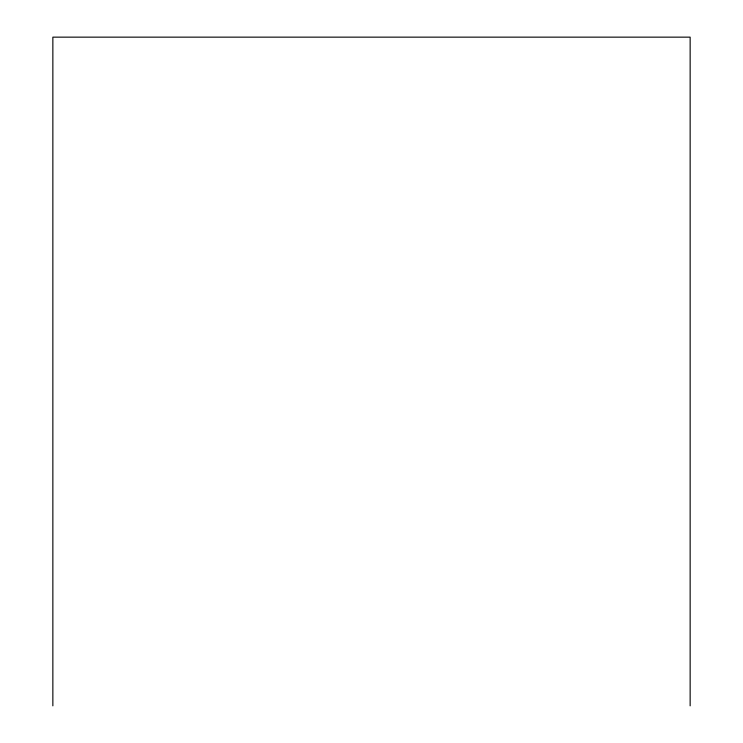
<?xml version="1.0" encoding="UTF-8"?>
<svg xmlns="http://www.w3.org/2000/svg" width="743" height="743" viewBox="0 0 743 743"><rect width="100%" height="100%" fill="white"/><g stroke="black" fill="none" stroke-linecap="round" stroke-linejoin="round"><path stroke-width="1.11" d="M690.145 705.85L690.145 37.15L52.855 37.15L52.855 705.85"/></g></svg>
